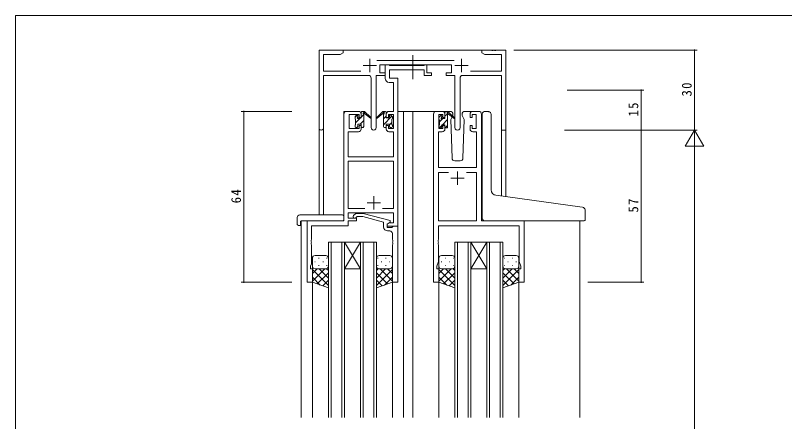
# Model space of a CAD drawing. Units: millimetres on the paper. Extents: x -420 to 373, y -297 to 267.
# Drawn here: x -417.7 to -129.4, y 112.2 to 264.4 of the extents above; entities that cross this region are included whole.
import ezdxf

# ---------------------------------------------------------------- set-up
doc = ezdxf.new("R2010")
doc.units = ezdxf.units.MM
doc.linetypes.add('CHAIN2', pattern=[12, 9, -1, 1, -1])
doc.linetypes.add('DASHED3', pattern=[4, 3, -1])
for name, color, linetype, lineweight in [('0-1_YKK_ZWAK', 7, 'Continuous', 9), ('0-3_YKK_12', 2, 'Continuous', 9), ('0-4_YKK_D', 6, 'Continuous', 9), ('0-6_YKK_13', 4, 'Continuous', 9), ('0-7_YKK_11', 7, 'Continuous', 9)]:
    doc.layers.add(name, color=color, linetype=linetype, lineweight=lineweight)
doc.styles.add('ＭＳ ゴシック', font='')
doc.styles.get('ＭＳ ゴシック').set_extended_font_data('MS Gothic')

msp = doc.modelspace()

# ---------------------------------------------------------------- linework, layer by layer
at = {"layer": '0-1_YKK_ZWAK'}
for p in [(-417.7, -260.6), (352.3, 264.4)]:
    msp.add_line(p, (-417.7, 264.4), dxfattribs=at)
at = {"layer": '0-3_YKK_12'}
for p, q in [((-295.405, 251.401), (-233.905, 251.401)), ((-233.905, 239.401), (-233.905, 251.401)), ((-291.405, 228.401), (-294.605, 228.401)), ((-294.605, 187.701), (-294.605, 228.401)), ((-274.406, 228.401), (-269.805, 228.401)), ((-272.205, 228.401), (-272.206, 113.651)), ((-269.805, 228.401), (-260.005, 228.401)), ((-268.705, 228.401), (-268.705, 113.651)), ((-303.905, 222.216), (-303.905, 189.589)), ((-302.275, 222.216), (-302.275, 189.589)), ((-233.905, 221.401), (-235.535, 221.401)), ((-235.535, 221.401), (-235.535, 196.704)), ((-233.905, 221.401), (-233.905, 196.479)), ((-308.105, 187.401), (-310.605, 187.401)), ((-310.605, 187.401), (-310.605, 113.651)), ((-227.305, 187.401), (-224.805, 187.401)), ((-206.205, 187.403), (-206.205, 113.651)), ((-294.405, 179.401), (-300.405, 179.401)), ((-300.405, 179.401), (-300.405, 113.651)), ((-299.405, 113.651), (-299.405, 179.401)), ((-295.405, 179.401), (-295.405, 113.651)), ((-288.405, 179.401), (-294.405, 169.401)), ((-294.405, 179.401), (-288.405, 169.401)), ((-294.405, 179.401), (-288.405, 179.401)), ((-294.405, 113.651), (-294.405, 179.401)), ((-282.405, 179.401), (-288.405, 179.401)), ((-288.405, 179.401), (-288.405, 113.651)), ((-287.405, 113.651), (-287.405, 179.401)), ((-283.405, 179.401), (-283.405, 113.651)), ((-282.405, 113.651), (-282.405, 179.401)), ((-247.005, 179.401), (-253.005, 179.401)), ((-253.005, 179.401), (-253.005, 113.651)), ((-252.005, 113.651), (-252.005, 179.401)), ((-248.005, 179.401), (-248.005, 113.651)), ((-241.005, 179.401), (-247.005, 169.401)), ((-247.005, 179.401), (-241.005, 169.401)), ((-247.005, 179.401), (-241.005, 179.401)), ((-247.005, 113.651), (-247.005, 179.401)), ((-235.005, 179.401), (-241.005, 179.401)), ((-241.005, 179.401), (-241.005, 113.651)), ((-240.005, 113.651), (-240.005, 179.401)), ((-236.005, 179.401), (-236.005, 113.651)), ((-235.005, 113.651), (-235.005, 179.401)), ((-294.405, 169.401), (-288.405, 169.401)), ((-247.005, 169.401), (-241.005, 169.401)), ((-306.405, 164.901), (-306.405, 113.651)), ((-276.405, 164.901), (-276.405, 113.651)), ((-259.005, 164.901), (-259.005, 113.651)), ((-229.005, 164.901), (-229.005, 113.651))]:
    msp.add_line(p, q, dxfattribs=at)
at = {"layer": '0-4_YKK_D'}
for p, q in [((-230.905, 251.401), (-162.208, 251.401)), ((-163.208, 221.401), (-163.208, 251.401)), ((-210.905, 236.401), (-182.208, 236.401)), ((-183.208, 221.401), (-183.208, 236.401)), ((-314.105, 228.401), (-333.093, 228.401)), ((-332.093, 228.401), (-332.093, 164.401)), ((-211.905, 221.401), (-182.208, 221.401)), ((-211.905, 221.401), (-162.208, 221.401)), ((-211.905, 221.401), (-182.208, 221.401)), ((-210.905, 221.401), (-162.208, 221.401)), ((-183.208, 164.401), (-183.208, 221.401)), ((-163.208, 221.401), (-166.708, 215.339)), ((-163.208, 221.401), (-159.708, 215.339)), ((-163.208, 221.401), (-163.208, 209.277)), ((-166.708, 215.339), (-159.708, 215.339)), ((-163.208, 214.401), (-163.208, -171.599)), ((-314.105, 164.401), (-333.093, 164.401)), ((-203.205, 164.401), (-182.208, 164.401))]:
    msp.add_line(p, q, dxfattribs=at)
for centre, start, end in [((-163.208, 251.401), 90, 270), ((-163.208, 251.401), 270, 90), ((-183.208, 236.401), 90, 270), ((-183.208, 236.401), 270, 90), ((-332.093, 228.401), 90, 270), ((-332.093, 228.401), 270, 90), ((-183.208, 221.401), 90, 270), ((-183.208, 221.401), 90, 270), ((-183.208, 221.401), 270, 90), ((-183.208, 221.401), 270, 90), ((-332.093, 164.401), 90, 270), ((-332.093, 164.401), 270, 90), ((-183.208, 164.401), 90, 270), ((-183.208, 164.401), 270, 90)]:
    msp.add_arc(centre, 0.106, start, end, dxfattribs=at)
at = {"layer": '0-6_YKK_13', "linetype": 'CHAIN2'}
msp.add_line((-268.707, 240.471), (-268.707, 250.459), dxfattribs=at)
at = {"layer": '0-6_YKK_13'}
for p, q in [((-288.106, 226.001), (-288.106, 228.101)), ((-287.806, 228.401), (-287.015, 228.401)), ((-287.106, 227.901), (-287.106, 228.401)), ((-286.822, 228.331), (-284.64, 226.283)), ((-279.989, 228.331), (-282.171, 226.283)), ((-279.005, 228.401), (-279.796, 228.401)), ((-279.705, 227.901), (-279.705, 228.401)), ((-279.705, 227.914), (-279.217, 228.401)), ((-278.705, 226.001), (-278.705, 228.101)), ((-254.719, 228.401), (-257.705, 228.401)), ((-256.705, 225.801), (-256.705, 227.901)), ((-256.405, 228.201), (-255.614, 228.201)), ((-255.705, 227.701), (-255.705, 228.201)), ((-255.421, 228.131), (-253.239, 226.083)), ((-246.305, 228.401), (-249.292, 228.401)), ((-241.621, 228.426), (-240.408, 228.32)), ((-240.321, 228.312), (-240.408, 228.32)), ((-290.406, 226.193), (-289.513, 227.087)), ((-290.406, 225.701), (-290.406, 226.301)), ((-290.318, 226.514), (-289.818, 227.014)), ((-290.206, 224.148), (-288.353, 226.001)), ((-290.206, 223.401), (-290.206, 225.501)), ((-289.306, 226.801), (-289.306, 226.462)), ((-288.845, 226.001), (-288.106, 226.001)), ((-288.507, 223.601), (-287.106, 225.003)), ((-288.106, 226.248), (-287.106, 227.248)), ((-287.106, 222.701), (-287.106, 227.301)), ((-284.672, 225.938), (-286.812, 227.635)), ((-282.139, 225.938), (-279.999, 227.635)), ((-279.705, 222.701), (-279.705, 227.301)), ((-279.705, 225.669), (-278.705, 226.669)), ((-279.705, 223.424), (-276.554, 226.575)), ((-277.966, 226.001), (-278.705, 226.001)), ((-277.505, 226.801), (-277.505, 226.462)), ((-276.493, 226.514), (-276.993, 227.014)), ((-276.605, 223.401), (-276.605, 225.501)), ((-276.405, 225.701), (-276.405, 226.301)), ((-259.005, 225.501), (-259.005, 226.101)), ((-258.917, 226.314), (-258.417, 226.814)), ((-258.805, 224.529), (-257.554, 225.781)), ((-258.805, 223.201), (-258.805, 225.301)), ((-257.905, 226.601), (-257.905, 226.262)), ((-257.688, 223.401), (-255.705, 225.384)), ((-257.444, 225.801), (-256.705, 225.801)), ((-256.705, 226.629), (-255.895, 227.439)), ((-255.705, 222.501), (-255.705, 227.101)), ((-253.271, 225.738), (-255.411, 227.435)), ((-254.027, 226.337), (-254.548, 225.434)), ((-254.548, 225.434), (-254.039, 210.866)), ((-253.701, 226.901), (-253.845, 226.652)), ((-253.719, 227.436), (-253.701, 226.901)), ((-250.31, 226.901), (-250.292, 227.436)), ((-249.463, 225.434), (-250.31, 226.901)), ((-249.972, 210.866), (-249.463, 225.434)), ((-242.708, 197.434), (-242.708, 227.43)), ((-239.408, 198.978), (-239.408, 227.316)), ((-290.406, 222.701), (-290.406, 223.201)), ((-289.606, 222.401), (-290.106, 222.401)), ((-289.707, 222.401), (-289.306, 222.803)), ((-289.306, 223.601), (-288.106, 223.601)), ((-289.306, 223.601), (-289.306, 222.701)), ((-288.106, 223.601), (-288.106, 222.701)), ((-287.406, 222.401), (-287.806, 222.401)), ((-287.462, 222.401), (-287.106, 222.758)), ((-279.405, 222.401), (-279.005, 222.401)), ((-278.705, 223.601), (-278.705, 222.701)), ((-277.505, 223.601), (-278.705, 223.601)), ((-277.505, 223.379), (-276.605, 224.279)), ((-277.505, 223.601), (-277.505, 222.701)), ((-277.205, 222.401), (-276.705, 222.401)), ((-276.405, 222.701), (-276.405, 223.201)), ((-259.005, 222.501), (-259.005, 223.001)), ((-258.85, 222.239), (-257.905, 223.184)), ((-258.205, 222.201), (-258.705, 222.201)), ((-257.905, 223.401), (-256.705, 223.401)), ((-257.905, 223.401), (-257.905, 222.501)), ((-256.705, 223.401), (-256.705, 222.501)), ((-256.584, 222.26), (-255.705, 223.139)), ((-256.005, 222.201), (-256.405, 222.201)), ((-253.04, 209.901), (-250.971, 209.901)), ((-242.708, 188.403), (-242.708, 197.434)), ((-204.208, 187.703), (-204.208, 191.487)), ((-312.094, 188.589), (-312.094, 186.214)), ((-311.094, 189.589), (-295.106, 189.589)), ((-310.606, 187.401), (-295.106, 187.401)), ((-294.606, 188.589), (-294.606, 189.089)), ((-294.606, 187.901), (-294.606, 188.589)), ((-241.708, 187.403), (-206.208, 187.403)), ((-204.508, 187.403), (-206.208, 187.403)), ((-311.094, 185.709), (-310.906, 185.709)), ((-310.906, 187.101), (-310.906, 186.209)), ((-310.906, 185.709), (-310.906, 186.209)), ((-306.407, 173.401), (-306.407, 170.401)), ((-301.407, 174.401), (-305.407, 174.401)), ((-304.072, 173.453), (-303.872, 173.453)), ((-301.042, 173.453), (-300.842, 173.453)), ((-300.407, 170.401), (-300.407, 173.401)), ((-282.406, 170.401), (-282.406, 173.401)), ((-281.771, 173.453), (-281.971, 173.453)), ((-281.406, 174.401), (-277.406, 174.401)), ((-278.741, 173.453), (-278.941, 173.453)), ((-276.406, 173.401), (-276.406, 170.401)), ((-259.007, 173.401), (-259.007, 170.401)), ((-254.007, 174.401), (-258.007, 174.401)), ((-256.672, 173.453), (-256.472, 173.453)), ((-253.642, 173.453), (-253.442, 173.453)), ((-253.007, 170.401), (-253.007, 173.401)), ((-235.006, 170.401), (-235.006, 173.401)), ((-234.371, 173.453), (-234.571, 173.453)), ((-234.006, 174.401), (-230.006, 174.401)), ((-231.341, 173.453), (-231.541, 173.453)), ((-229.006, 173.401), (-229.006, 170.401)), ((-306.407, 164.401), (-306.407, 170.401)), ((-305.487, 172.038), (-305.287, 172.038)), ((-304.072, 170.623), (-303.872, 170.623)), ((-302.457, 172.038), (-302.257, 172.038)), ((-301.042, 170.623), (-300.842, 170.623)), ((-300.407, 170.623), (-300.407, 162.259)), ((-282.406, 170.623), (-282.406, 162.259)), ((-281.771, 170.623), (-281.971, 170.623)), ((-280.356, 172.038), (-280.556, 172.038)), ((-278.741, 170.623), (-278.941, 170.623)), ((-277.326, 172.038), (-277.526, 172.038)), ((-276.406, 164.401), (-276.406, 170.401)), ((-259.007, 164.401), (-259.007, 170.401)), ((-258.087, 172.038), (-257.887, 172.038)), ((-256.672, 170.623), (-256.472, 170.623)), ((-255.057, 172.038), (-254.857, 172.038)), ((-253.642, 170.623), (-253.442, 170.623)), ((-253.007, 170.623), (-253.007, 162.259)), ((-235.006, 170.623), (-235.006, 162.259)), ((-234.371, 170.623), (-234.571, 170.623)), ((-232.956, 172.038), (-233.156, 172.038)), ((-231.341, 170.623), (-231.541, 170.623)), ((-229.926, 172.038), (-230.126, 172.038)), ((-229.006, 164.401), (-229.006, 170.401)), ((-301.787, 169.402), (-306.407, 164.781)), ((-304.616, 169.401), (-306.407, 167.61)), ((-306.407, 169.133), (-300.407, 163.133)), ((-305.407, 169.401), (-301.807, 169.401)), ((-305.007, 169.401), (-301.407, 169.401)), ((-300.407, 167.953), (-304.603, 163.757)), ((-303.847, 169.401), (-300.407, 165.962)), ((-301.075, 169.458), (-300.407, 168.79)), ((-281.738, 169.458), (-282.406, 168.79)), ((-278.966, 169.401), (-282.406, 165.962)), ((-276.406, 169.133), (-282.406, 163.133)), ((-282.406, 167.953), (-278.21, 163.757)), ((-277.806, 169.401), (-281.406, 169.401)), ((-281.026, 169.402), (-276.406, 164.781)), ((-277.406, 169.401), (-281.006, 169.401)), ((-278.197, 169.401), (-276.406, 167.61)), ((-254.387, 169.402), (-259.007, 164.781)), ((-257.216, 169.401), (-259.007, 167.61)), ((-259.007, 169.133), (-253.007, 163.133)), ((-258.007, 169.401), (-254.407, 169.401)), ((-257.607, 169.401), (-254.007, 169.401)), ((-253.007, 167.953), (-257.203, 163.757)), ((-256.447, 169.401), (-253.007, 165.962)), ((-253.675, 169.458), (-253.007, 168.79)), ((-234.338, 169.458), (-235.006, 168.79)), ((-231.566, 169.401), (-235.006, 165.962)), ((-229.006, 169.133), (-235.006, 163.133)), ((-235.006, 167.953), (-230.81, 163.757)), ((-230.406, 169.401), (-234.006, 169.401)), ((-233.626, 169.402), (-229.006, 164.781)), ((-230.006, 169.401), (-233.606, 169.401)), ((-230.797, 169.401), (-229.006, 167.61)), ((-306.407, 166.305), (-303.447, 163.344)), ((-300.407, 162.259), (-306.407, 164.401)), ((-300.407, 165.124), (-302.519, 163.013)), ((-282.406, 165.124), (-280.294, 163.013)), ((-282.406, 162.259), (-276.406, 164.401)), ((-276.406, 166.305), (-279.366, 163.344)), ((-259.007, 166.305), (-256.047, 163.344)), ((-253.007, 162.259), (-259.007, 164.401)), ((-253.007, 165.124), (-255.119, 163.013)), ((-235.006, 165.124), (-232.894, 163.013)), ((-235.006, 162.259), (-229.006, 164.401)), ((-229.006, 166.305), (-231.966, 163.344))]:
    msp.add_line(p, q, dxfattribs=at)
msp.add_lwpolyline([(-205.121, 192.483), (-206.121, 192.658), (-237.582, 196.985)], dxfattribs=at)
for centre, radius, start, end in [((-287.806, 228.101), 0.3, 90, 180), ((-287.106, 227.701), 0.2, 20.88332, 233.1301), ((-287.015, 228.101), 0.3, 49.8974, 90), ((-286.639, 227.88), 0.3, 200.88332, 234.62001), ((-280.172, 227.88), 0.3, 305.37997, 339.11667), ((-279.796, 228.101), 0.3, 90, 130.10258), ((-279.705, 227.701), 0.2, 306.86989, 159.11667), ((-279.005, 228.101), 0.3, 0, 90), ((-256.405, 227.901), 0.3, 90, 180), ((-255.614, 227.901), 0.3, 49.8974, 90), ((-254.719, 227.401), 1, 2, 90), ((-249.292, 227.401), 1, 90, 178), ((-241.708, 227.43), 1, 85, 180), ((-240.408, 227.316), 1, 0, 85), ((-290.106, 226.301), 0.3, 135, 180), ((-290.206, 225.701), 0.2, 180, 270), ((-289.606, 226.801), 0.3, 0, 135), ((-289.306, 226.001), 0.25, 123.05573, 326.94426), ((-289.606, 226.462), 0.3, 303.05573, 0), ((-288.845, 225.701), 0.3, 90, 146.94426), ((-287.406, 227.301), 0.3, 0, 53.1301), ((-284.556, 226.101), 0.2, 234.62001, 114.62001), ((-282.254, 226.101), 0.2, 65.37997, 305.37997), ((-279.405, 227.301), 0.3, 126.86989, 180), ((-277.966, 225.701), 0.3, 33.05573, 90), ((-277.505, 226.001), 0.25, 213.05573, 56.94426), ((-277.205, 226.801), 0.3, 45, 180), ((-277.205, 226.462), 0.3, 180, 236.94426), ((-276.605, 225.701), 0.2, 270, 0), ((-276.705, 226.301), 0.3, 0, 45), ((-258.705, 226.101), 0.3, 135, 180), ((-258.805, 225.501), 0.2, 180, 270), ((-258.205, 226.601), 0.3, 0, 135), ((-257.905, 225.801), 0.25, 123.05573, 326.94426), ((-258.205, 226.262), 0.3, 303.05573, 0), ((-257.444, 225.501), 0.3, 90, 146.94426), ((-255.705, 227.501), 0.2, 20.88332, 233.1301), ((-256.005, 227.101), 0.3, 0, 53.1301), ((-255.238, 227.68), 0.3, 200.88332, 234.62001), ((-253.155, 225.901), 0.2, 234.62001, 114.62001), ((-290.206, 223.201), 0.2, 90, 180), ((-290.106, 222.701), 0.3, 180, 270), ((-289.606, 222.701), 0.3, 270, 0), ((-287.806, 222.701), 0.3, 180, 270), ((-287.406, 222.701), 0.3, 270, 0), ((-279.405, 222.701), 0.3, 180, 270), ((-279.005, 222.701), 0.3, 270, 0), ((-277.205, 222.701), 0.3, 180, 270), ((-276.705, 222.701), 0.3, 270, 0), ((-276.605, 223.201), 0.2, 0, 90), ((-258.805, 223.001), 0.2, 90, 180), ((-258.705, 222.501), 0.3, 180, 270), ((-258.205, 222.501), 0.3, 270, 0), ((-256.405, 222.501), 0.3, 180, 270), ((-256.005, 222.501), 0.3, 270, 0), ((-253.04, 210.901), 1, 182, 270), ((-250.971, 210.901), 1, 270, 358), ((-237.408, 198.978), 2, 180, 264.99998), ((-205.208, 191.487), 1, 0, 85), ((-311.094, 188.589), 1, 90.00505, 180), ((-310.606, 187.101), 0.3, 90, 180), ((-295.106, 189.089), 0.5, 0, 90.0011), ((-295.106, 187.901), 0.5, 270, 0), ((-241.708, 188.403), 1, 180, 224.427), ((-241.708, 188.403), 1, 224.427, 238.63301), ((-241.708, 188.403), 1, 224.427, 270), ((-204.508, 187.703), 0.3, 270, 0), ((-311.629, 186.197), 0.462, 177.95346, 223.04948), ((-311.324, 186.84), 1.153, 236.123, 281.50528), ((-305.407, 173.401), 1, 90, 180), ((-301.407, 173.401), 1, 0, 90), ((-281.406, 173.401), 1, 90, 180), ((-277.406, 173.401), 1, 0, 90), ((-258.007, 173.401), 1, 90, 180), ((-254.007, 173.401), 1, 0, 90), ((-234.006, 173.401), 1, 90, 180), ((-230.006, 173.401), 1, 0, 90), ((-305.407, 170.401), 1, 180, 270), ((-305.407, 170.401), 1, 180, 270), ((-301.407, 170.401), 1, 270, 0), ((-301.407, 170.401), 1, 270, 0), ((-281.406, 170.401), 1, 180, 270), ((-281.406, 170.401), 1, 180, 270), ((-277.406, 170.401), 1, 270, 0), ((-277.406, 170.401), 1, 270, 0), ((-258.007, 170.401), 1, 180, 270), ((-258.007, 170.401), 1, 180, 270), ((-254.007, 170.401), 1, 270, 0), ((-254.007, 170.401), 1, 270, 0), ((-234.006, 170.401), 1, 180, 270), ((-234.006, 170.401), 1, 180, 270), ((-230.006, 170.401), 1, 270, 0), ((-230.006, 170.401), 1, 270, 0)]:
    msp.add_arc(centre, radius, start, end, dxfattribs=at)
at = {"layer": '0-6_YKK_13', "linetype": 'DASHED3'}
for centre, start, end in [((-235.947, 186.902), 90, 93.72617), ((-235.947, 186.902), 90, 93.72617), ((-234.064, 186.902), 87.13426, 90), ((-234.064, 186.902), 87.13426, 90)]:
    msp.add_arc(centre, 0.5, start, end, dxfattribs=at)
at = {"layer": '0-7_YKK_11'}
for p, q in [((-284.905, 248.101), (-284.905, 243.101)), ((-250.505, 248.101), (-250.505, 243.101)), ((-287.405, 245.601), (-282.405, 245.601)), ((-282.213, 247.531), (-253.203, 247.531)), ((-253.005, 245.601), (-248.005, 245.601)), ((-284.355, 222.351), (-284.355, 240.901)), ((-251.055, 240.901), (-251.055, 222.351)), ((-289.106, 228.401), (-293.606, 228.401)), ((-260.005, 228.401), (-257.705, 228.401)), ((-246.305, 228.401), (-244.005, 228.401)), ((-261.005, 164.401), (-261.005, 227.401)), ((-252.005, 205.901), (-252.005, 200.901)), ((-248.655, 205.471), (-244.935, 205.471)), ((-254.505, 203.401), (-249.505, 203.401)), ((-283.406, 196.601), (-283.406, 191.601)), ((-285.906, 194.101), (-280.906, 194.101)), ((-286.756, 192.031), (-292.976, 192.031)), ((-277.406, 183.602), (-278.206, 183.602))]:
    msp.add_line(p, q, dxfattribs=at)
for points in [[(-303.905, 222.216), (-303.905, 251.401), (-294.905, 251.401), (-294.905, 250.401), (-295.997, 249.771), (-302.275, 249.771), (-302.275, 243.531), (-288.256, 243.531)], [(-247.155, 243.531), (-235.535, 243.531), (-235.535, 249.771), (-241.814, 249.771), (-242.905, 250.401), (-242.905, 251.401), (-239.364, 251.401), (-239.18, 251.281), (-238.631, 251.281), (-238.447, 251.401), (-238.364, 251.401), (-238.18, 251.281), (-237.631, 251.281), (-237.447, 251.401), (-233.905, 251.401), (-233.905, 221.401), (-235.535, 221.401), (-235.535, 241.901), (-250.055, 241.901)], [(-252.955, 222.351), (-252.955, 241.901), (-256.305, 241.901), (-256.305, 242.901), (-254.305, 242.901), (-254.305, 245.901), (-281.105, 245.901), (-281.105, 242.901), (-279.105, 242.901), (-279.105, 241.901), (-282.455, 241.901), (-282.455, 222.351)], [(-274.406, 185.401), (-274.406, 228.401), (-274.406, 240.901), (-277.476, 240.901), (-277.476, 243.971), (-264.506, 243.971), (-264.506, 241.901), (-261.806, 241.901), (-261.806, 242.901), (-263.506, 242.901), (-263.506, 245.901), (-264.206, 245.901), (-264.481, 245.721), (-264.664, 245.601), (-277.318, 245.601), (-277.501, 245.721), (-277.776, 245.901), (-279.106, 245.901), (-279.106, 240.771)], [(-285.355, 241.901), (-302.275, 241.901), (-302.275, 222.216)], [(-277.606, 239.271), (-276.036, 239.271), (-276.036, 228.401), (-277.706, 228.401)], [(-294.606, 227.401), (-294.606, 187.401), (-308.406, 187.401), (-308.406, 164.401), (-306.406, 164.401), (-306.406, 169.401), (-307.106, 169.401), (-307.106, 170.401), (-306.776, 171.308), (-306.776, 178.443), (-306.896, 178.627), (-306.896, 179.176), (-306.776, 179.36), (-306.776, 179.443), (-306.896, 179.627), (-306.896, 180.176), (-306.776, 180.36), (-306.776, 185.501), (-292.976, 185.501), (-292.976, 187.401), (-289.806, 187.401), (-289.806, 188.401), (-292.976, 188.401), (-292.976, 190.401), (-276.036, 190.401), (-276.036, 186.701), (-277.54, 186.701), (-278.406, 186.201), (-278.406, 185.401), (-274.406, 185.401)], [(-288.106, 221.801), (-288.106, 223.101), (-288.906, 223.101), (-288.906, 222.001), (-292.606, 222.001), (-292.606, 227.201), (-288.906, 227.201), (-288.906, 226.101), (-288.106, 226.101), (-288.106, 227.401)], [(-278.706, 227.401), (-278.706, 226.101), (-277.906, 226.101), (-277.906, 227.201), (-276.036, 227.201), (-276.036, 222.001), (-277.906, 222.001), (-277.906, 223.101), (-278.706, 223.101), (-278.706, 221.801)], [(-243.005, 227.401), (-243.005, 187.401), (-227.005, 187.401), (-227.005, 164.401), (-229.005, 164.401), (-229.005, 169.401), (-228.305, 169.401), (-228.305, 170.401), (-228.935, 172.132), (-228.935, 185.471), (-259.075, 185.471), (-259.075, 180.36), (-259.195, 180.176), (-259.195, 179.626), (-259.075, 179.443), (-259.075, 179.36), (-259.195, 179.176), (-259.195, 178.626), (-259.075, 178.443), (-259.075, 172.132), (-259.705, 170.401), (-259.705, 169.401), (-259.005, 169.401), (-259.005, 164.401), (-261.005, 164.401)], [(-256.705, 227.401), (-256.705, 226.101), (-257.505, 226.101), (-257.505, 227.201), (-259.005, 227.201), (-259.005, 222.001), (-257.505, 222.001), (-257.505, 223.101), (-256.705, 223.101), (-256.705, 221.801)], [(-247.305, 221.801), (-247.305, 223.101), (-246.505, 223.101), (-246.505, 222.001), (-245.005, 222.001), (-245.005, 227.201), (-246.505, 227.201), (-246.505, 226.101), (-247.305, 226.101), (-247.305, 227.401)], [(-277.706, 220.801), (-276.036, 220.801), (-276.036, 211.401), (-292.976, 211.401), (-292.976, 220.801), (-289.106, 220.801)], [(-257.705, 220.801), (-259.075, 220.801), (-259.075, 207.401), (-244.935, 207.401), (-244.935, 220.801), (-246.305, 220.801)], [(-286.756, 192.031), (-292.976, 192.031), (-292.976, 209.771), (-276.036, 209.771), (-276.036, 192.031), (-280.056, 192.031)], [(-248.655, 205.471), (-244.935, 205.471), (-244.935, 187.401), (-259.075, 187.401), (-259.075, 205.471), (-255.356, 205.471)], [(-290.93, 189.426), (-290.154, 190.201), (-287.309, 190.201), (-277.206, 187.494), (-277.206, 186.894), (-278.406, 186.201), (-278.406, 184.901), (-276.606, 184.901), (-276.406, 185.101), (-276.106, 185.401), (-274.406, 185.401)], [(-279.706, 185.101), (-279.706, 186.922), (-287.467, 189.001), (-289.657, 189.001), (-290.081, 188.577)], [(-274.406, 185.401), (-274.406, 164.401), (-276.406, 164.401), (-276.406, 178.443), (-276.286, 178.627), (-276.286, 179.176), (-276.406, 179.36), (-276.406, 179.443), (-276.286, 179.627), (-276.286, 180.176), (-276.406, 180.36), (-276.406, 182.601)]]:
    msp.add_lwpolyline(points, dxfattribs=at)
for centre, radius, start, end in [((-285.355, 240.901), 1, 0, 89.99998), ((-277.606, 240.771), 1.5, 180, 269.99998), ((-250.055, 240.901), 1, 90, 179.99998), ((-293.606, 227.401), 1, 90, 179.99998), ((-289.106, 227.401), 1, 0, 89.99998), ((-277.706, 227.401), 1, 90, 179.99998), ((-260.005, 227.401), 1, 90, 179.99998), ((-257.705, 227.401), 1, 0, 89.99998), ((-246.305, 227.401), 1, 90, 179.99998), ((-244.005, 227.401), 1, 0, 89.99998), ((-303.09, 222.216), 0.815, 179.99998, 0), ((-283.405, 222.351), 0.95, 179.99998, 0), ((-252.005, 222.351), 0.95, 179.99998, 0), ((-289.106, 221.801), 1, 270, 359.99998), ((-277.706, 221.801), 1, 180, 269.99998), ((-257.705, 221.801), 1, 270, 359.99998), ((-246.305, 221.801), 1, 180, 269.99998), ((-290.506, 189.001), 0.6, 134.99998, 315), ((-278.206, 185.101), 1.5, 180, 269.99998), ((-277.406, 182.601), 1, 0, 89.99998)]:
    msp.add_arc(centre, radius, start, end, dxfattribs=at)

# ---------------------------------------------------------------- texts
at = {"layer": '0-4_YKK_D', "color": 3, "char_height": 3.666, "attachment_point": 7, "rotation": 90, "style": 'ＭＳ ゴシック'}
for s, insert in [('\\T1.21;\\W0.95;30', (-164.208, 234.001)), ('\\T1.21;\\W0.95;15', (-184.208, 226.501)), ('\\T1.21;\\W0.95;64', (-333.093, 193.964)), ('\\T1.21;\\W0.95;57', (-184.208, 190.501))]:
    msp.add_mtext(s, dxfattribs=dict(at, insert=insert))

doc.saveas('drawing.dxf')
